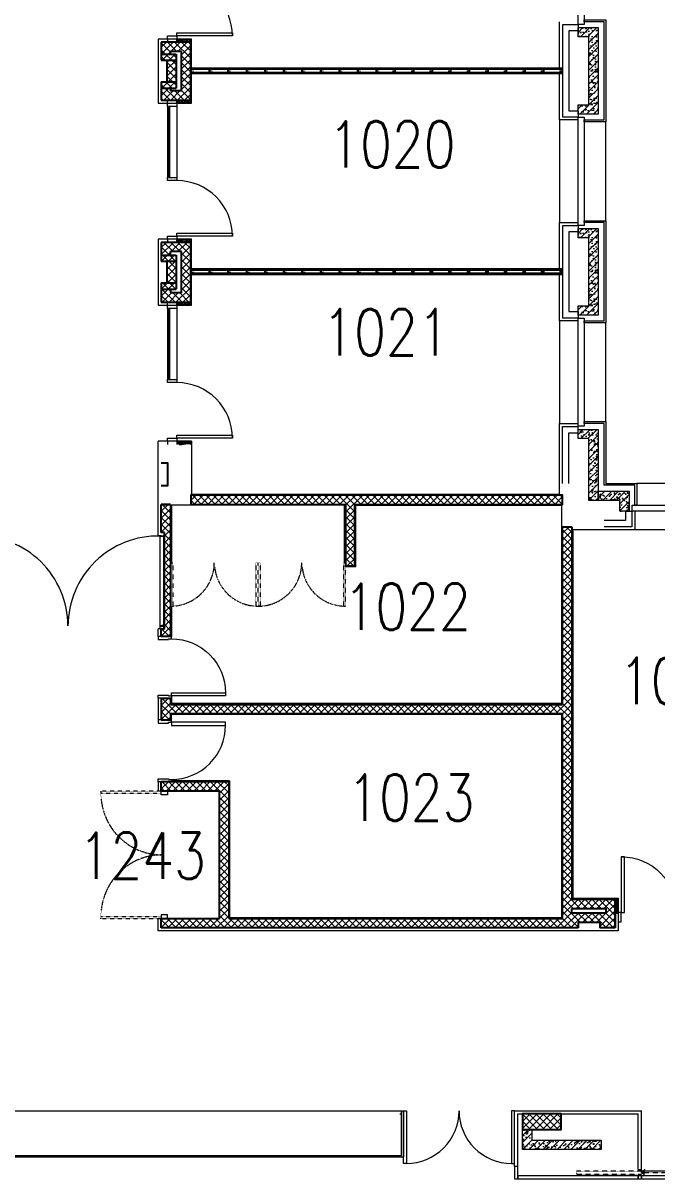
# Model space of a CAD drawing. Header units: inches. Extents: x 13084 to 220150, y 6494 to 167180.
# Drawn here: x 39140 to 49390, y 115830 to 134527 of the extents above; entities that cross this region are included whole.
import ezdxf
from ezdxf.enums import TextEntityAlignment as Align

# ---------------------------------------------------------------- set-up
doc = ezdxf.new("R2010")
doc.units = ezdxf.units.IN
doc.header["$MEASUREMENT"] = 0
doc.linetypes.add('Ground Floor$0$HIDDEN', pattern=[0.375, 0.25, -0.125])
for name, color, linetype, lineweight in [('Ground Floor$0$A-G250-G-Walls-Art-Structure', 7, 'Continuous', 15), ('Ground Floor$0$A-G250-G-Walls-Low-Level', 8, 'Continuous', 15), ('Ground Floor$0$A-G250-G-Walls-Precast-Concrete', 7, 'Continuous', 15), ('Ground Floor$0$A-G250-M-Walls-Blockwork', 7, 'Continuous', 25), ('Ground Floor$0$A-G250-M-Walls-Plasterboard-Partition', 7, 'Continuous', 15), ('Ground Floor$0$A-G252-H-Internal-Walls', 251, 'Continuous', 9), ('Ground Floor$0$A-G262-H-Precast-Panel', 251, 'Continuous', 5), ('Ground Floor$0$A-G312-M-Wall-Cladding-Panel', 7, 'Continuous', 9), ('Ground Floor$0$A-G312-M-Wall-Finish-Plaster', 7, 'Continuous', 15), ('Ground Floor$0$A-G321-M-Window', 251, 'Continuous', 9), ('Ground Floor$0$A-G322-Door-Sliding', 251, 'Ground Floor$0$HIDDEN', 15), ('Ground Floor$0$A-G322-M-Door', 251, 'Continuous', 15), ('Ground Floor$0$A-G4-M-Furniture-Built-In', 251, 'Continuous', 9), ('Ground Floor$0$Z-Z001-S-Room-Name-Identification-250', 7, 'Continuous', 15)]:
    doc.layers.add(name, color=color, linetype=linetype, lineweight=lineweight)
doc.styles.add('Ground Floor$0$Tag-RomanS', font='romans.shx', dxfattribs={"width": 0.8})
pattern_1 = [(135, (31615.24, 164129.57), (-56.1266, -56.1266), []), (225, (31615.24, 164129.57), (56.1266, -56.1266), [])]
pattern_2 = [(50, (31615.24, 164129.57), (182.18467, -15.9391), [19.05, -209.55]), (355, (31615.24, 164129.57), (-35.2428, 191.05664), [15.24, -167.64]), (100.451, (31630.42, 164128.24), (146.9425, 175.1167), [16.19, -178.09]), (46.1842, (31615.24, 164180.37), (271.079, -42.0423), [28.575, -314.325]), (96.6356, (31637.83, 164176.87), (237.4042, 247.4256), [24.285, -267.135]), (351.184, (31615.24, 164180.37), (237.4046, 247.4251), [22.86, -251.46]), (21, (31640.64, 164167.67), (151.6149, -102.2655), [19.05, -209.55]), (326, (31640.64, 164167.67), (61.802, 184.188), [15.24, -167.64]), (71.4514, (31653.27, 164159.15), (213.4165, 81.92286), [16.19, -178.09]), (37.5, (31615.24, 164129.57), (3.0886, 84.55504), [0, -165.608, 0, -170.18, 0, -168.275]), (7.5, (31615.24, 164129.57), (66.81966, 100.18057), [0, -97.028, 0, -161.798, 0, -64.135]), (327.5, (31558.6, 164129.57), (135.590595, -5.72874), [0, -63.5, 0, -198.12, 0, -262.89]), (317.5, (31533.2, 164129.57), (148.12918, 25.4265), [0, -82.55, 0, -131.572, 0, -186.69])]
pattern_3 = [(45, (31615.24, 164129.57), (-56.1266, 56.1266), [])]

# ---------------------------------------------------------------- blocks, each defined once
blk = doc.blocks.new('Ground Floor$0$Door1-faculty offices-2200')
at = {"layer": 'Ground Floor$0$A-G321-M-Window'}
blk.add_lwpolyline([(50, -65), (1200, -65), (1200, -35), (50, -35)], close=True, dxfattribs=at)
at = {"layer": 'Ground Floor$0$A-G322-M-Door'}
for p, q in [((50, 75), (1200, 75)), ((50, -75), (1200, -75))]:
    blk.add_line(p, q, dxfattribs=at)
for points in [[(2100, 975), (2150, 975), (2150, 75), (2100, 75)], [(50, 75), (50, -75), (0, -75), (0, 75)], [(1250, 75), (1250, -75), (1200, -75), (1200, 75)], [(2200, 75), (2200, -75), (2150, -75), (2150, 75)]]:
    blk.add_lwpolyline(points, close=True, dxfattribs=at)
blk.add_arc((2150, 75), 900, 90, 180, dxfattribs=at)
blk = doc.blocks.new('Ground Floor$0$tag-roomname')
at = {"lineweight": 18, "ltscale": 0.01, "style": 'Ground Floor$0$Tag-RomanS', "width": 0.8}
blk.add_attdef('ROOM_NO_2', text='', height=3, dxfattribs=at).set_placement((0, 1.612), align=Align.MIDDLE_CENTER)
at = {"linetype": 'ByBlock', "lineweight": 13, "ltscale": 0.01, "style": 'Ground Floor$0$Tag-RomanS', "width": 0.8, "flags": 1}
for tag, p in [('ROOM_NAME_1', (0, -2.288)), ('AREA', (0, -5.744))]:
    blk.add_attdef(tag, text='', height=2.8, dxfattribs=at).set_placement(p, align=Align.MIDDLE_CENTER)
blk = doc.blocks.new('Ground Floor$0$Part Frame1')
for p, q in [((0, 0), (0, -100)), ((0, 0), (6015, 0)), ((0, -13), (6015, -13)), ((0, -25), (6015, -25)), ((6015, -75), (0, -75)), ((6015, -87), (0, -87)), ((6015, -100), (0, -100)), ((6015, 0), (6015, -100))]:
    blk.add_line(p, q)
for points in [[(0, -75), (0, -25), (50, -25), (50, -35), (10, -35), (10, -65), (50, -65), (50, -75)], [(300, -75), (300, -25), (350, -25), (350, -35), (310, -35), (310, -65), (350, -65), (350, -75)], [(600, -75), (600, -25), (650, -25), (650, -35), (610, -35), (610, -65), (650, -65), (650, -75)], [(900, -75), (900, -25), (950, -25), (950, -35), (910, -35), (910, -65), (950, -65), (950, -75)], [(1200, -75), (1200, -25), (1250, -25), (1250, -35), (1210, -35), (1210, -65), (1250, -65), (1250, -75)], [(1500, -75), (1500, -25), (1550, -25), (1550, -35), (1510, -35), (1510, -65), (1550, -65), (1550, -75)], [(1800, -75), (1800, -25), (1850, -25), (1850, -35), (1810, -35), (1810, -65), (1850, -65), (1850, -75)], [(2100, -75), (2100, -25), (2150, -25), (2150, -35), (2110, -35), (2110, -65), (2150, -65), (2150, -75)], [(2400, -75), (2400, -25), (2450, -25), (2450, -35), (2410, -35), (2410, -65), (2450, -65), (2450, -75)], [(2700, -75), (2700, -25), (2750, -25), (2750, -35), (2710, -35), (2710, -65), (2750, -65), (2750, -75)], [(3000, -75), (3000, -25), (3050, -25), (3050, -35), (3010, -35), (3010, -65), (3050, -65), (3050, -75)], [(3315, -75), (3315, -25), (3265, -25), (3265, -35), (3305, -35), (3305, -65), (3265, -65), (3265, -75)], [(3615, -75), (3615, -25), (3565, -25), (3565, -35), (3605, -35), (3605, -65), (3565, -65), (3565, -75)], [(3915, -75), (3915, -25), (3865, -25), (3865, -35), (3905, -35), (3905, -65), (3865, -65), (3865, -75)], [(4215, -75), (4215, -25), (4165, -25), (4165, -35), (4205, -35), (4205, -65), (4165, -65), (4165, -75)], [(4515, -75), (4515, -25), (4465, -25), (4465, -35), (4505, -35), (4505, -65), (4465, -65), (4465, -75)], [(4815, -75), (4815, -25), (4765, -25), (4765, -35), (4805, -35), (4805, -65), (4765, -65), (4765, -75)], [(5115, -75), (5115, -25), (5065, -25), (5065, -35), (5105, -35), (5105, -65), (5065, -65), (5065, -75)], [(5415, -75), (5415, -25), (5365, -25), (5365, -35), (5405, -35), (5405, -65), (5365, -65), (5365, -75)], [(5715, -75), (5715, -25), (5665, -25), (5665, -35), (5705, -35), (5705, -65), (5665, -65), (5665, -75)], [(6015, -75), (6015, -25), (5965, -25), (5965, -35), (6005, -35), (6005, -65), (5965, -65), (5965, -75)]]:
    blk.add_lwpolyline(points, close=True)
blk = doc.blocks.new('Ground Floor$0$FIRE DOOR 3000mm')
at = {"layer": 'Ground Floor$0$A-G322-M-Door'}
blk.add_line((-45, 1499), (9, 1499), dxfattribs=at)
for points in [[(-45, 56), (-31, 56), (-31, 44), (9, 44), (9, 1499), (-45, 1499), (-45, 56)], [(3045, 56), (3031, 56), (3031, 44), (2991, 44), (2991, 1499), (3045, 1499), (3045, 56)], [(9, 42), (-33, 42), (-33, 54), (-45, 54), (-45, 0), (9, 0), (9, 42)], [(2991, 42), (3033, 42), (3033, 54), (3045, 54), (3045, 0), (2991, 0), (2991, 42)]]:
    blk.add_lwpolyline(points, dxfattribs=at)
for centre, start, end in [((40, 40), 0.1558, 91.2293), ((2960, 40), 88.7707, 179.8442)]:
    blk.add_arc(centre, 1460, start, end, dxfattribs=at)
blk = doc.blocks.new('Ground Floor$0$d1000-215')
at = {"layer": 'Ground Floor$0$A-G322-M-Door', "elevation": 0}
for points in [[(88, 1089), (38, 1089), (38, 215), (88, 215)], [(50, 165), (38, 165), (38, 215), (0, 215), (0, 0), (50, 0)], [(950, 165), (962, 165), (962, 215), (1000, 215), (1000, 0), (950, 0)]]:
    blk.add_lwpolyline(points, close=True, dxfattribs=at)
at = {"layer": 'Ground Floor$0$A-G322-M-Door'}
blk.add_arc((88, 215, 0), 874, 359.9988, 90.0031, dxfattribs=at)
blk = doc.blocks.new('Ground Floor$0$cb02')
at = {"linetype": 'Ground Floor$0$HIDDEN', "ltscale": 0.25, "elevation": 0}
for points in [[(9700, -41993), (8723, -41993), (8723, -42028), (9700, -42028)], [(9700, -44058), (8723, -44058), (8723, -44023), (9700, -44023)]]:
    blk.add_lwpolyline(points, close=True, dxfattribs=at)
at = {"ltscale": 0.25, "elevation": 0}
for points in [[(9700, -41993), (9800, -41993), (9800, -42053), (9700, -42053)], [(9700, -44058), (9800, -44058), (9800, -43998), (9700, -43998)]]:
    blk.add_lwpolyline(points, close=True, dxfattribs=at)
at = {"linetype": 'Ground Floor$0$HIDDEN', "ltscale": 0.25}
for centre, start, end in [((9717, -42032, 0), 179.8152, 269.026), ((9717, -44019, 0), 90.974, 180.1848)]:
    blk.add_arc(centre, 994, start, end, dxfattribs=at)
blk = doc.blocks.new('Ground Floor$0$cb01')
at = {"linetype": 'Ground Floor$0$HIDDEN', "ltscale": 0.25, "elevation": 0}
for points in [[(9899, -38300), (9934, -38300), (9934, -39000), (9899, -39000)], [(11314, -38300), (11279, -38300), (11279, -39000), (11314, -39000)], [(11314, -38300), (11349, -38300), (11349, -39000), (11314, -39000)], [(12729, -38300), (12694, -38300), (12694, -39000), (12729, -39000)]]:
    blk.add_lwpolyline(points, close=True, dxfattribs=at)
at = {"linetype": 'Ground Floor$0$HIDDEN', "ltscale": 0.25}
for centre, start, end in [((9900, -38294, 0), 269.9113, 359.4781), ((11313, -38294, 0), 180.5219, 270.0887), ((11315, -38294, 0), 269.9113, 359.4781), ((12728, -38294, 0), 180.5219, 270.0887)]:
    blk.add_arc(centre, 706, start, end, dxfattribs=at)
blk = doc.blocks.new('Ground Floor$0$1800')
at = {"layer": 'Ground Floor$0$A-G322-M-Door'}
for points in [[(0, 0), (50, 0), (50, 850), (0, 850)], [(1800, 0), (1750, 0), (1750, 850), (1800, 850)]]:
    blk.add_lwpolyline(points, close=True, dxfattribs=at)
for centre, start, end in [((50, 0), 359.9991, 90), ((1750, 0), 90, 180.0009)]:
    blk.add_arc(centre, 850, start, end, dxfattribs=at)

msp = doc.modelspace()

# ---------------------------------------------------------------- hatches: boundary and pattern name
at = {"layer": 'Ground Floor$0$A-G252-H-Internal-Walls'}
h = msp.add_hatch(dxfattribs=at)
h.set_pattern_fill('AR-CONC', color=256, scale=0.3, angle=90, style=0)
h.set_pattern_definition([(140, (31615.24, 145604.57), (4.78173, 54.6554), [5.715, -62.865]), (85, (31615.24, 145604.57), (-57.317, -10.57285), [4.572, -50.292]), (190.451, (31615.637, 145609.124), (-52.535, 44.08275), [4.857, -53.427]), (136.1842, (31600, 145604.57), (12.6127, 81.3237), [8.5725, -94.2975]), (186.6356, (31601.05, 145611.35), (-74.22767, 71.22127), [7.2855, -80.1405]), (81.184, (31600, 145604.57), (-74.22754, 71.2214), [6.858, -75.438]), (111, (31603.81, 145612.19), (30.67966, 45.48446), [5.715, -62.865]), (56, (31603.81, 145612.19), (-55.2564, 18.5406), [4.572, -50.292]), (161.4514, (31606.365, 145615.98), (-24.57686, 64.02495), [4.857, -53.427]), (127.5, (31615.239, 145604.57), (-25.366512, 0.92658), [0, -49.6824, 0, -51.054, 0, -50.4825]), (97.5, (31615.24, 145604.57), (-30.054172, 20.0459), [0, -29.1084, 0, -48.5394, 0, -19.2405]), (57.5, (31615.239, 145587.577), (1.718623, 40.677179), [0, -19.05, 0, -59.436, 0, -78.867]), (47.5, (31615.24, 145579.957), (-7.62795, 44.438754), [0, -24.765, 0, -39.4716, 0, -56.007])])
h.paths.add_polyline_path([(41850, 134220), (41850, 134255), (41625, 134255), (41625, 134220)])
h = msp.add_hatch(dxfattribs=at)
h.set_pattern_fill('ANSI37', color=256, scale=25, style=0)
h.set_pattern_definition([(135, (31981.265, 154379.57), (56.1266, 56.1266), []), (45, (31981.265, 154379.57), (56.1266, -56.1266), [])])
h.paths.add_polyline_path([(41375, 134220), (41850, 134220), (41850, 133280), (41375, 133280), (41375, 133475), (41525, 133475), (41525, 133430), (41700, 133430), (41700, 134070), (41525, 134070), (41525, 134025), (41375, 134025)])
h.paths.add_polyline_path([(41375, 134025), (41615, 134025), (41615, 133925), (41375, 133925)], flags=17)
h.paths.add_polyline_path([(41465, 133925), (41615, 133925), (41615, 133575), (41465, 133575)], flags=17)
h.paths.add_polyline_path([(41375, 133575), (41615, 133575), (41615, 133475), (41375, 133475)])
h = msp.add_hatch(dxfattribs=at)
h.set_pattern_fill('AR-CONC', color=256, scale=0.3, angle=90, style=0)
h.set_pattern_definition([(140, (31615.24, 144629.57), (4.78173, 54.6554), [5.715, -62.865]), (85, (31615.24, 144629.57), (-57.317, -10.57285), [4.572, -50.292]), (190.451, (31615.637, 144634.124), (-52.535, 44.08275), [4.857, -53.427]), (136.1842, (31600, 144629.57), (12.6127, 81.3237), [8.5725, -94.2975]), (186.6356, (31601.05, 144636.35), (-74.22767, 71.22127), [7.2855, -80.1405]), (81.184, (31600, 144629.57), (-74.22754, 71.2214), [6.858, -75.438]), (111, (31603.81, 144637.19), (30.67966, 45.48446), [5.715, -62.865]), (56, (31603.81, 144637.19), (-55.2564, 18.5406), [4.572, -50.292]), (161.4514, (31606.365, 144640.98), (-24.57686, 64.02495), [4.857, -53.427]), (127.5, (31615.239, 144629.57), (-25.366512, 0.92658), [0, -49.6824, 0, -51.054, 0, -50.4825]), (97.5, (31615.24, 144629.57), (-30.054172, 20.0459), [0, -29.1084, 0, -48.5394, 0, -19.2405]), (57.5, (31615.239, 144612.577), (1.718623, 40.677179), [0, -19.05, 0, -59.436, 0, -78.867]), (47.5, (31615.24, 144604.957), (-7.62795, 44.438754), [0, -24.765, 0, -39.4716, 0, -56.007])])
h.paths.add_polyline_path([(41850, 133245), (41850, 133280), (41625, 133280), (41625, 133245)])
h = msp.add_hatch(dxfattribs=at)
h.set_pattern_fill('ANSI37', color=256, scale=25, style=0)
h.set_pattern_definition([(135, (48115.22, 164129.57), (56.1266, 56.1266), []), (45, (48115.22, 164129.57), (56.1266, -56.1266), [])])
h.paths.add_polyline_path([(41465, 130675), (41615, 130675), (41615, 130325), (41465, 130325)], flags=17)
h.paths.add_polyline_path([(41375, 130775), (41615, 130775), (41615, 130675), (41375, 130675)], flags=17)
h.paths.add_polyline_path([(41375, 130980), (41850, 130980), (41850, 130012), (41375, 130012), (41375, 130225), (41525, 130225), (41525, 130162), (41700, 130162), (41700, 130830), (41525, 130830), (41525, 130775), (41375, 130775)])
h.paths.add_polyline_path([(41375, 130325), (41615, 130325), (41615, 130225), (41375, 130225)])
h = msp.add_hatch(dxfattribs=at)
h.set_pattern_fill('AR-CONC', color=256, scale=0.3, angle=90, style=0)
h.set_pattern_definition([(140, (31615.24, 142364.57), (4.78173, 54.6554), [5.715, -62.865]), (85, (31615.24, 142364.57), (-57.317, -10.57285), [4.572, -50.292]), (190.451, (31615.637, 142369.124), (-52.535, 44.08275), [4.857, -53.427]), (136.1842, (31600, 142364.57), (12.6127, 81.3237), [8.5725, -94.2975]), (186.6356, (31601.05, 142371.35), (-74.22767, 71.22127), [7.2855, -80.1405]), (81.184, (31600, 142364.57), (-74.22754, 71.2214), [6.858, -75.438]), (111, (31603.81, 142372.19), (30.67966, 45.48446), [5.715, -62.865]), (56, (31603.81, 142372.19), (-55.2564, 18.5406), [4.572, -50.292]), (161.4514, (31606.365, 142375.98), (-24.57686, 64.02495), [4.857, -53.427]), (127.5, (31615.239, 142364.57), (-25.366512, 0.92658), [0, -49.6824, 0, -51.054, 0, -50.4825]), (97.5, (31615.24, 142364.57), (-30.054172, 20.0459), [0, -29.1084, 0, -48.5394, 0, -19.2405]), (57.5, (31615.239, 142347.577), (1.718623, 40.677179), [0, -19.05, 0, -59.436, 0, -78.867]), (47.5, (31615.24, 142339.957), (-7.62795, 44.438754), [0, -24.765, 0, -39.4716, 0, -56.007])])
h.paths.add_polyline_path([(41850, 130980), (41850, 131015), (41625, 131015), (41625, 130980)])
h = msp.add_hatch(dxfattribs=at)
h.set_pattern_fill('AR-CONC', color=256, scale=0.3, angle=90, style=0)
h.set_pattern_definition([(140, (31615.24, 141361.575), (4.78173, 54.6554), [5.715, -62.865]), (85, (31615.24, 141361.575), (-57.317, -10.57285), [4.572, -50.292]), (190.451, (31615.637, 141366.13), (-52.535, 44.08275), [4.857, -53.427]), (136.1842, (31600, 141361.575), (12.6127, 81.3237), [8.5725, -94.2975]), (186.6356, (31601.05, 141368.35), (-74.22767, 71.22127), [7.2855, -80.1405]), (81.184, (31600, 141361.575), (-74.22754, 71.2214), [6.858, -75.438]), (111, (31603.81, 141369.195), (30.67966, 45.48446), [5.715, -62.865]), (56, (31603.81, 141369.195), (-55.2564, 18.5406), [4.572, -50.292]), (161.4514, (31606.365, 141372.985), (-24.57686, 64.02495), [4.857, -53.427]), (127.5, (31615.239, 141361.575), (-25.366512, 0.92658), [0, -49.6824, 0, -51.054, 0, -50.4825]), (97.5, (31615.24, 141361.575), (-30.054172, 20.0459), [0, -29.1084, 0, -48.5394, 0, -19.2405]), (57.5, (31615.239, 141344.582), (1.718623, 40.677179), [0, -19.05, 0, -59.436, 0, -78.867]), (47.5, (31615.24, 141336.962), (-7.62795, 44.438754), [0, -24.765, 0, -39.4716, 0, -56.007])])
h.paths.add_polyline_path([(41850, 129977), (41850, 130012), (41625, 130012), (41625, 129977)])
h = msp.add_hatch(dxfattribs=at)
h.set_pattern_fill('AR-CONC', color=256, scale=0.3, angle=90, style=0)
h.set_pattern_definition([(140, (31615.24, 139096.575), (4.78173, 54.6554), [5.715, -62.865]), (85, (31615.24, 139096.575), (-57.317, -10.57285), [4.572, -50.292]), (190.451, (31615.637, 139101.13), (-52.535, 44.08275), [4.857, -53.427]), (136.1842, (31600, 139096.575), (12.6127, 81.3237), [8.5725, -94.2975]), (186.6356, (31601.05, 139103.35), (-74.22767, 71.22127), [7.2855, -80.1405]), (81.184, (31600, 139096.575), (-74.22754, 71.2214), [6.858, -75.438]), (111, (31603.81, 139104.195), (30.67966, 45.48446), [5.715, -62.865]), (56, (31603.81, 139104.195), (-55.2564, 18.5406), [4.572, -50.292]), (161.4514, (31606.365, 139107.985), (-24.57686, 64.02495), [4.857, -53.427]), (127.5, (31615.239, 139096.575), (-25.366512, 0.92658), [0, -49.6824, 0, -51.054, 0, -50.4825]), (97.5, (31615.24, 139096.575), (-30.054172, 20.0459), [0, -29.1084, 0, -48.5394, 0, -19.2405]), (57.5, (31615.239, 139079.582), (1.718623, 40.677179), [0, -19.05, 0, -59.436, 0, -78.867]), (47.5, (31615.24, 139071.962), (-7.62795, 44.438754), [0, -24.765, 0, -39.4716, 0, -56.007])])
h.paths.add_polyline_path([(41850, 127712), (41850, 127747), (41625, 127747), (41625, 127712)])
h = msp.add_hatch(dxfattribs=at)
h.set_pattern_fill('ANSI37', color=256, scale=25, angle=90, style=0)
h.set_pattern_definition([(135, (31580.24, 164129.57), (-56.1266, -56.1266), []), (225, (31580.24, 164129.57), (56.1266, -56.1266), [])])
h.paths.add_polyline_path([(41850, 126892), (41850, 126742), (44355, 126742), (44355, 125745), (44505, 125745), (44505, 126742), (47865, 126742), (47865, 126892)])
h = msp.add_hatch(dxfattribs=at)
h.set_pattern_fill('ANSI37', color=256, scale=25, angle=90, style=0)
h.set_pattern_definition(pattern_1)
h.paths.add_polyline_path([(41525, 126742), (41375, 126742), (41375, 126285), (41425, 126285), (41425, 124730), (41375, 124730), (41375, 124604), (41525, 124604)])
h = msp.add_hatch(dxfattribs=at)
h.set_pattern_fill('ANSI37', color=256, scale=25, angle=90, style=0)
h.set_pattern_definition([(135, (31615.24, 164129.57), (-56.1266, -56.1266), []), (225, (31615.24, 164129.57), (56.1266, -56.1266), [])])
h.paths.add_polyline_path([(48015, 126380), (47865, 126380), (47865, 123505), (41525, 123504), (41525, 123604), (41375, 123604), (41375, 123254), (41525, 123254), (41525, 123354), (47865, 123355), (47865, 120040), (42465, 120040), (42465, 122254), (41375, 122254), (41375, 122104), (42315, 122104), (42315, 120040), (41375, 120040), (41375, 119890), (48115, 119890), (48115, 119980), (48465, 119980), (48465, 119890), (48715, 119890), (48715, 120355), (48015, 120355)])
h.paths.add_polyline_path([(48015, 120205), (48565, 120205), (48565, 120130), (48015, 120130)], flags=16)
h = msp.add_hatch(dxfattribs=at)
h.set_pattern_fill('AR-CONC', color=256, scale=0.3, angle=90, style=0)
h.set_pattern_definition([(140, (31615.24, 164129.57), (4.781726, 54.6554), [5.715, -62.865]), (85, (31615.24, 164129.57), (-57.31699, -10.57285), [4.572, -50.292]), (190.451, (31615.637, 164134.124), (-52.535006, 44.08275), [4.857, -53.427]), (136.1842, (31600, 164129.57), (12.6127, 81.32371), [8.5725, -94.2975]), (186.6356, (31601.05, 164136.35), (-74.22767, 71.22127), [7.2855, -80.1405]), (81.184, (31600, 164129.57), (-74.22754, 71.22138), [6.858, -75.438]), (111, (31603.81, 164137.19), (30.679656, 45.484464), [5.715, -62.865]), (56, (31603.81, 164137.19), (-55.25639, 18.54061), [4.572, -50.292]), (161.4514, (31606.365, 164140.98), (-24.57686, 64.02495), [4.857, -53.427]), (127.5, (31615.239, 164129.57), (-25.366512, 0.926581), [0, -49.6824, 0, -51.054, 0, -50.4825]), (97.5, (31615.24, 164129.57), (-30.054172, 20.045899), [0, -29.1084, 0, -48.5394, 0, -19.2405]), (57.5, (31615.239, 164112.577), (1.718623, 40.6771786), [0, -19.05, 0, -59.436, 0, -78.867]), (47.5, (31615.24, 164104.957), (-7.627947, 44.438754), [0, -24.765, 0, -39.4716, 0, -56.007])])
h.paths.add_polyline_path([(48715, 120130), (48750, 120130), (48750, 120355), (48715, 120355)])
h = msp.add_hatch(dxfattribs=at)
h.set_pattern_fill('AR-CONC', color=256, scale=0.3, angle=90, style=0)
h.set_pattern_definition([(40, (68115.24, 164129.57), (-4.781726, 54.6554), [5.715, -62.865]), (95, (68115.24, 164129.57), (57.31699, -10.57285), [4.572, -50.292]), (349.549, (68114.84, 164134.124), (52.535006, 44.08275), [4.857, -53.427]), (43.8158, (68130.48, 164129.57), (-12.6127, 81.32371), [8.5725, -94.2975]), (353.3644, (68129.43, 164136.35), (74.22767, 71.22127), [7.2855, -80.1405]), (98.816, (68130.48, 164129.57), (74.22754, 71.22138), [6.858, -75.438]), (69, (68126.67, 164137.19), (-30.679656, 45.484464), [5.715, -62.865]), (124, (68126.67, 164137.19), (55.25639, 18.54061), [4.572, -50.292]), (18.5486, (68124.11, 164140.98), (24.57686, 64.02495), [4.857, -53.427]), (52.5, (68115.239, 164129.57), (25.366512, 0.926581), [0, -49.6824, 0, -51.054, 0, -50.4825]), (82.5, (68115.239, 164129.57), (30.054172, 20.045899), [0, -29.1084, 0, -48.5394, 0, -19.2405]), (122.5, (68115.239, 164112.577), (-1.718623, 40.6771786), [0, -19.05, 0, -59.436, 0, -78.867]), (132.5, (68115.24, 164104.957), (7.627947, 44.438754), [0, -24.765, 0, -39.4716, 0, -56.007])])
h.paths.add_polyline_path([(48750, 120140), (48715, 120140), (48715, 120355), (48750, 120355)])
h = msp.add_hatch(dxfattribs=at)
h.set_pattern_fill('ANSI37', color=256, scale=25, angle=90, style=0)
h.set_pattern_definition(pattern_1)
h.paths.add_polyline_path([(47840, 116880), (47215, 116880), (47215, 116630), (47840, 116630)])
at = {"layer": 'Ground Floor$0$A-G262-H-Precast-Panel'}
h = msp.add_hatch(dxfattribs=at)
h.set_pattern_fill('AR-CONC', color=256, style=0)
h.set_pattern_definition([(50, (31615.24, 167379.57), (182.18467, -15.9391), [19.05, -209.55]), (355, (31615.24, 167379.57), (-35.2428, 191.0566), [15.24, -167.64]), (100.451, (31630.42, 167378.24), (146.9425, 175.1167), [16.19, -178.09]), (46.1842, (31615.24, 167430.37), (271.079, -42.0423), [28.575, -314.325]), (96.6356, (31637.83, 167426.87), (237.4042, 247.4256), [24.285, -267.135]), (351.184, (31615.24, 167430.37), (237.4046, 247.4251), [22.86, -251.46]), (21, (31640.64, 167417.67), (151.6149, -102.2655), [19.05, -209.55]), (326, (31640.64, 167417.67), (61.802, 184.188), [15.24, -167.64]), (71.4514, (31653.27, 167409.15), (213.4165, 81.92286), [16.19, -178.09]), (37.5, (31615.24, 167379.57), (3.0886, 84.55504), [0, -165.608, 0, -170.18, 0, -168.275]), (7.5, (31615.24, 167379.57), (66.81966, 100.18057), [0, -97.028, 0, -161.798, 0, -64.135]), (327.5, (31558.6, 167379.57), (135.5906, -5.72874), [0, -63.5, 0, -198.12, 0, -262.89]), (317.5, (31533.2, 167379.57), (148.12918, 25.4265), [0, -82.55, 0, -131.572, 0, -186.69])])
h.paths.add_polyline_path([(48440, 133055), (48115, 133055), (48115, 133205), (48290, 133205), (48290, 134305), (48115, 134305), (48115, 134455), (48440, 134455)])
h = msp.add_hatch(dxfattribs=at)
h.set_pattern_fill('ANSI31', color=256, scale=25, style=0)
h.set_pattern_definition([(45, (31615.24, 167379.57), (-56.1266, 56.1266), [])])
h.paths.add_polyline_path([(48440, 133055), (48115, 133055), (48115, 133205), (48290, 133205), (48290, 134305), (48115, 134305), (48115, 134455), (48440, 134455)])
h = msp.add_hatch(dxfattribs=at)
h.set_pattern_fill('AR-CONC', color=256, style=0)
h.set_pattern_definition(pattern_2)
h.paths.add_polyline_path([(48440, 129805), (48115, 129805), (48115, 129955), (48290, 129955), (48290, 131055), (48115, 131055), (48115, 131205), (48440, 131205)])
h = msp.add_hatch(dxfattribs=at)
h.set_pattern_fill('ANSI31', color=256, scale=25, style=0)
h.set_pattern_definition(pattern_3)
h.paths.add_polyline_path([(48440, 129805), (48115, 129805), (48115, 129955), (48290, 129955), (48290, 131055), (48115, 131055), (48115, 131205), (48440, 131205)])
h = msp.add_hatch(dxfattribs=at)
h.set_pattern_fill('AR-CONC', color=256, style=0)
h.set_pattern_definition(pattern_2)
h.paths.add_polyline_path([(48440, 127955), (48440, 126805), (48290, 126805), (48290, 127805), (48115, 127805), (48115, 127955)])
h = msp.add_hatch(dxfattribs=at)
h.set_pattern_fill('ANSI31', color=256, scale=25, style=0)
h.set_pattern_definition(pattern_3)
h.paths.add_polyline_path([(48440, 127955), (48440, 126805), (48290, 126805), (48290, 127805), (48115, 127805), (48115, 127955)])
h = msp.add_hatch(dxfattribs=at)
h.set_pattern_fill('AR-CONC', color=256, style=0)
h.set_pattern_definition(pattern_2)
h.paths.add_polyline_path([(48440, 126955), (48940, 126955), (48940, 126630), (48790, 126630), (48790, 126805), (48440, 126805)])
h = msp.add_hatch(dxfattribs=at)
h.set_pattern_fill('ANSI31', color=256, scale=25, style=0)
h.set_pattern_definition(pattern_3)
h.paths.add_polyline_path([(48440, 126955), (48940, 126955), (48940, 126630), (48790, 126630), (48790, 126805), (48440, 126805)])
h = msp.add_hatch(dxfattribs=at)
h.set_pattern_fill('AR-CONC', color=256, style=0)
h.set_pattern_definition(pattern_2)
h.paths.add_polyline_path([(47215, 116630), (47365, 116630), (47365, 116455), (48490, 116455), (48490, 116305), (47215, 116305)])
h = msp.add_hatch(dxfattribs=at)
h.set_pattern_fill('ANSI31', color=256, scale=25, style=0)
h.set_pattern_definition(pattern_3)
h.paths.add_polyline_path([(47215, 116630), (47365, 116630), (47365, 116455), (48490, 116455), (48490, 116305), (47215, 116305)])
at = {"layer": 'Ground Floor$0$A-G322-Door-Sliding', "ltscale": 0.5}
msp.add_hatch(color=256, dxfattribs=at).paths.add_polyline_path([(49190, 115980), (49140, 115930), (49190, 115880)])

# ---------------------------------------------------------------- linework, layer by layer
at = {"layer": 'Ground Floor$0$A-G250-G-Walls-Art-Structure'}
for p, q in [((47090, 116030, 0), (47090, 116930, 0)), ((47090, 116930, 0), (49140, 116930, 0)), ((47140, 116880, 0), (49090, 116880, 0)), ((47140, 116030, 0), (47140, 116880, 0)), ((49090, 115980, 0), (49090, 116880, 0)), ((49140, 115980, 0), (49140, 116930, 0)), ((49090, 115980, 0), (49140, 115980, 0)), ((49140, 115955, 0), (49140, 115980, 0)), ((50090, 115955, 0), (49140, 115955, 0))]:
    msp.add_line(p, q, dxfattribs=at)
at = {"layer": 'Ground Floor$0$A-G250-G-Walls-Art-Structure', "elevation": 0}
for points in [[(47140, 116030), (47090, 116030), (47090, 115830), (47140, 115830)], [(49140, 115880), (49090, 115880), (49090, 115830), (49140, 115830)], [(50090, 115880), (49140, 115880), (49140, 115830), (50090, 115830)]]:
    msp.add_lwpolyline(points, close=True, dxfattribs=at)
msp.add_lwpolyline([(47140, 115880), (47140, 115880), (47140, 115830), (49090, 115830), (49090, 115880), (47140, 115880)], dxfattribs=at)
at = {"layer": 'Ground Floor$0$A-G250-G-Walls-Low-Level'}
for p, q in [((47815, 132960), (47815, 131300)), ((48565, 131330), (48565, 132930)), ((47815, 129710), (47815, 128050)), ((48565, 128080), (48565, 129680)), ((50665, 127080), (49065, 127080)), ((50695, 126330), (49035, 126330, 0))]:
    msp.add_line(p, q, dxfattribs=at)
at = {"layer": 'Ground Floor$0$A-G250-G-Walls-Precast-Concrete'}
for points in [[(48440, 133055), (48115, 133055), (48115, 133205), (48290, 133205), (48290, 134305), (48115, 134305), (48115, 134455), (48440, 134455), (48440, 133055)], [(48440, 129805), (48115, 129805), (48115, 129955), (48290, 129955), (48290, 131055), (48115, 131055), (48115, 131205), (48440, 131205), (48440, 129805)]]:
    msp.add_lwpolyline(points, dxfattribs=at)
for points in [[(48440, 127955), (48440, 126805), (48290, 126805), (48290, 127805), (48115, 127805), (48115, 127955)], [(48440, 126955), (48940, 126955), (48940, 126630), (48790, 126630), (48790, 126805), (48440, 126805)], [(47215, 116630), (47365, 116630), (47365, 116455), (48490, 116455), (48490, 116305), (47215, 116305)]]:
    msp.add_lwpolyline(points, close=True, dxfattribs=at)
at = {"layer": 'Ground Floor$0$A-G250-M-Walls-Blockwork'}
for p, q in [((41850, 134220), (41375, 134220)), ((41375, 134220), (41375, 133925)), ((41700, 134070), (41525, 134070)), ((41525, 134025), (41525, 134070)), ((41700, 133430), (41700, 134070)), ((41850, 133280), (41850, 134220)), ((41375, 134025), (41615, 134025)), ((41375, 133925), (41615, 133925)), ((41465, 133925), (41465, 133575)), ((41615, 134025), (41615, 133475)), ((41375, 133575), (41375, 133280)), ((41375, 133575), (41615, 133575)), ((41375, 133475), (41615, 133475)), ((41525, 133475), (41525, 133430)), ((41700, 133430), (41525, 133430)), ((41375, 133280), (41850, 133280)), ((41850, 130980), (41375, 130980)), ((41375, 130980), (41375, 130675)), ((41850, 130012, 0), (41850, 130980)), ((41375, 130775), (41615, 130775)), ((41700, 130830), (41525, 130830)), ((41525, 130775), (41525, 130830)), ((41615, 130775), (41615, 130225)), ((41700, 130162, 0), (41700, 130830)), ((41375, 130675), (41615, 130675)), ((41465, 130675), (41465, 130325)), ((41375, 130325), (41375, 130012, 0)), ((41375, 130325), (41615, 130325)), ((41375, 130225), (41615, 130225)), ((41525, 130225), (41525, 130162, 0)), ((41700, 130162, 0), (41525, 130162, 0)), ((41375, 130012, 0), (41850, 130012, 0)), ((41375, 126742, 0), (41525, 126742, 0)), ((41375, 126284, 0), (41375, 126742, 0)), ((41525, 126742, 0), (41375, 126742, 0)), ((41525, 126742, 0), (41525, 124604, 0)), ((41425, 126284, 0), (41375, 126284, 0)), ((41425, 124730, 0), (41425, 126284, 0)), ((47865, 123505, 0), (47865, 126380, 0)), ((47865, 126380, 0), (48015, 126380, 0)), ((48015, 126380, 0), (48015, 120355, 0)), ((41375, 124604, 0), (41375, 124730, 0)), ((41375, 124730, 0), (41425, 124730, 0)), ((41525, 124604, 0), (41375, 124604, 0)), ((41375, 123604), (41525, 123604, 0)), ((41375, 123604), (41375, 123254, 0)), ((41525, 123604, 0), (41525, 123504, 0)), ((41525, 123504, 0), (47865, 123505, 0)), ((41375, 123254, 0), (41525, 123254, 0)), ((47865, 123355, 0), (41525, 123354, 0)), ((41525, 123354, 0), (41525, 123254, 0)), ((47865, 120040), (47865, 123355, 0)), ((41375, 122104, 0), (41375, 122254, 0)), ((42465, 122254, 0), (41375, 122254, 0)), ((42315, 122104, 0), (41375, 122104, 0)), ((42315, 120040), (42315, 122104, 0)), ((42465, 122254, 0), (42465, 120040)), ((48015, 120355, 0), (48715, 120355, 0)), ((48715, 120355, 0), (48015, 120355, 0)), ((48715, 120355, 0), (48715, 119890)), ((48715, 119890, 0), (48715, 120355, 0)), ((41375, 119890), (41375, 120040)), ((41375, 120040), (42315, 120040)), ((42465, 120040), (47865, 120040)), ((48115, 119890), (41375, 119890)), ((48115, 119980), (48115, 119890)), ((48115, 119980, 0), (48465, 119980)), ((48465, 119980), (48465, 119890)), ((48715, 119890), (48465, 119890)), ((48715, 119890), (48465, 119890))]:
    msp.add_line(p, q, dxfattribs=at)
msp.add_lwpolyline([(41375, 127412), (41475, 127412), (41475, 127042), (41375, 127042)], dxfattribs=at)
at = {"layer": 'Ground Floor$0$A-G250-M-Walls-Blockwork', "elevation": 0}
for points in [[(44505, 126742), (47865, 126742), (47865, 126892), (41850, 126892), (41850, 126742), (44355, 126742), (44355, 125745), (44505, 125745), (44505, 126742)], [(48015, 120205), (48565, 120205), (48565, 120130), (48015, 120130), (48015, 120205)]]:
    msp.add_lwpolyline(points, dxfattribs=at)
msp.add_lwpolyline([(47840, 116880), (47215, 116880), (47215, 116630), (47840, 116630)], close=True, dxfattribs=at)
at = {"layer": 'Ground Floor$0$A-G312-M-Wall-Cladding-Panel'}
for points in [[(48215, 132960), (48535, 132960), (48535, 134550), (48215, 134550), (48215, 134580), (48565, 134580), (48565, 132930), (48215, 132930)], [(48215, 129710), (48535, 129710), (48535, 131300), (48215, 131300), (48215, 131330), (48565, 131330), (48565, 129680), (48215, 129680)], [(49035, 126730), (49035, 127050), (48535, 127050), (48535, 128050), (48215, 128050), (48215, 128080), (48565, 128080), (48565, 127080), (49065, 127080), (49065, 126730)]]:
    msp.add_lwpolyline(points, close=True, dxfattribs=at)
at = {"layer": 'Ground Floor$0$A-G312-M-Wall-Cladding-Panel', "elevation": 0}
msp.add_lwpolyline([(45290, 116930), (45290, 116180), (38024, 116180), (38024, 116210), (45260, 116210), (45260, 116930), (45290, 116930)], dxfattribs=at)
at = {"layer": 'Ground Floor$0$A-G312-M-Wall-Finish-Plaster'}
for p, q in [((47815, 133805), (47815, 134550)), ((41865, 134270), (41325, 134270)), ((41325, 134270), (41325, 133230)), ((41475, 134270, 0), (41475, 134220)), ((41625, 134220), (41625, 134270)), ((41850, 134255), (41625, 134255)), ((41850, 134220), (41850, 134255)), ((41865, 133805), (41865, 134270)), ((41865, 133230), (41865, 133705)), ((47815, 132960), (47815, 133705)), ((41325, 133230), (41865, 133230)), ((41475, 133230), (41475, 133280)), ((41625, 133230), (41625, 133280)), ((41625, 133245), (41850, 133245)), ((41850, 133280), (41850, 133245)), ((48115, 132960), (47815, 132960)), ((47815, 130555), (47815, 131300)), ((47815, 131300), (48115, 131300)), ((41865, 131030), (41325, 131030)), ((41325, 131030), (41325, 129962)), ((41475, 131030), (41475, 130980)), ((41625, 130980), (41625, 131030)), ((41850, 131015), (41625, 131015)), ((41850, 130980), (41850, 131015)), ((41865, 130555), (41865, 131030)), ((41865, 129962), (41865, 130455)), ((47815, 129710), (47815, 130455)), ((41325, 129962), (41865, 129962)), ((41475, 129962, 0), (41475, 130012, 0)), ((41625, 129962, 0), (41625, 130012, 0)), ((41625, 129977, 0), (41850, 129977)), ((41850, 130012, 0), (41850, 129977)), ((48115, 129710), (47815, 129710)), ((47815, 126907), (47815, 128050)), ((47815, 128050), (48115, 128050)), ((41325, 126234), (41325, 127762, 0)), ((41865, 127762, 0), (41325, 127762, 0)), ((41475, 127762, 0), (41475, 127712)), ((41625, 127762), (41625, 127712)), ((41625, 127747), (41850, 127747)), ((41850, 127712), (41850, 127747)), ((41865, 127762, 0), (41865, 126907)), ((41865, 126907), (47815, 126907)), ((44520, 126727), (47850, 126727, 0)), ((44520, 125730, 0), (44520, 126727)), ((47850, 126727), (47850, 123520)), ((48885, 126630, 0), (48985, 126630)), ((48990, 126630), (48985, 126630, 0)), ((49035, 126630, 0), (49035, 126330, 0)), ((41375, 126234, 0), (41325, 126234, 0)), ((41325, 126234), (41410, 126234, 0)), ((41410, 126234, 0), (41410, 124730, 0)), ((49035, 126330, 0), (48030, 126330, 0)), ((48030, 126330, 0), (48030, 120370, 0)), ((44340, 125795, 0), (44355, 125795, 0)), ((44355, 125730, 0), (44355, 125795, 0)), ((41540, 125095, 0), (41525, 125095, 0)), ((41410, 124730, 0), (41325, 124730, 0)), ((41325, 124604), (41325, 124730, 0)), ((41375, 124604, 0), (41325, 124604)), ((41325, 123604, 0), (41325, 123254, 0)), ((41375, 123604), (41325, 123604, 0)), ((41540, 123604, 0), (41525, 123604, 0)), ((41540, 123604, 0), (41540, 123519, 0)), ((47850, 123520, 0), (41540, 123519, 0)), ((41375, 123254, 0), (41325, 123254, 0)), ((41540, 123254, 0), (41525, 123254, 0)), ((47850, 123340, 0), (41540, 123339, 0)), ((41540, 123254, 0), (41540, 123339, 0)), ((47850, 123340), (47850, 120055, 0)), ((41325, 122254, 0), (41325, 122104, 0)), ((41375, 122254, 0), (41325, 122254, 0)), ((41375, 122104, 0), (41325, 122104)), ((42480, 122269, 0), (41540, 122269, 0)), ((41540, 122269, 0), (41540, 122254, 0)), ((42480, 122269, 0), (42480, 120055, 0)), ((48030, 120370, 0), (48765, 120370, 0)), ((48715, 120355, 0), (48750, 120355, 0)), ((48750, 120355, 0), (48750, 120130)), ((48765, 120370, 0), (48765, 119840, 0)), ((41325, 119840), (41325, 120040)), ((41375, 120040, 0), (41325, 120040)), ((47850, 120055, 0), (42480, 120055, 0)), ((48765, 120130, 0), (48715, 120130, 0)), ((48765, 119840, 0), (41325, 119840)), ((31615, 116930), (45260, 116930, 0)), ((45230, 116880), (45260, 116880, 0)), ((45260, 116880, 0), (45260, 116930, 0))]:
    msp.add_line(p, q, dxfattribs=at)
for points in [[(48115, 134505), (48115, 134500), (47865, 134500), (47865, 133010), (48115, 133010), (48115, 133005)], [(48115, 134500), (48115, 134400), (47965, 134400), (47965, 133110), (48115, 133110), (48115, 133010)], [(48115, 131255), (48115, 131250), (47865, 131250), (47865, 129760), (48115, 129760), (48115, 129755)], [(48115, 131250), (48115, 131150), (47965, 131150), (47965, 129860), (48115, 129860), (48115, 129760)], [(47865, 127080), (47865, 128000), (48115, 128000), (48115, 128005)], [(47965, 127080), (47965, 127900), (48115, 127900), (48115, 128000)]]:
    msp.add_lwpolyline(points, dxfattribs=at)
at = {"layer": 'Ground Floor$0$A-G312-M-Wall-Finish-Plaster', "elevation": 0}
for points in [[(44340, 125795), (44340, 126727), (41540, 126727), (41540, 125795)], [(48985, 126630), (48985, 126380), (48540, 126380)], [(48885, 126630), (48885, 126480), (48540, 126480)], [(44520, 125730), (44355, 125730)], [(41540, 125095), (41540, 124604), (41525, 124604)], [(41540, 125095), (41540, 124604)]]:
    msp.add_lwpolyline(points, dxfattribs=at)
at = {"layer": 'Ground Floor$0$A-G321-M-Window'}
for points in [[(48115, 134505), (48115, 136255), (48215, 136255), (48215, 134505)], [(48115, 131255), (48115, 133005), (48215, 133005), (48215, 131255)], [(48115, 128005), (48115, 129755), (48215, 129755), (48215, 128005)], [(50740, 126630), (48990, 126630), (48990, 126730), (50740, 126730)]]:
    msp.add_lwpolyline(points, close=True, dxfattribs=at)
at = {"layer": 'Ground Floor$0$A-G322-Door-Sliding', "ltscale": 0.5}
msp.add_line((50090, 115930, 0), (49140, 115930, 0), dxfattribs=at)
at = {"layer": 'Ground Floor$0$A-G322-Door-Sliding', "ltscale": 0.5, "elevation": 0}
for points in [[(49140, 115955), (48090, 115955), (48090, 115905), (49140, 115905)], [(49190, 115980), (49140, 115930), (49190, 115880)]]:
    msp.add_lwpolyline(points, close=True, dxfattribs=at)

# ---------------------------------------------------------------- block references
at = {"layer": 'Ground Floor$0$A-G250-M-Walls-Plasterboard-Partition'}
for p in [(41850, 133805), (41850, 130555)]:
    msp.add_blockref('Ground Floor$0$Part Frame1', p, dxfattribs=at)
at = {"layer": 'Ground Floor$0$A-G322-M-Door'}
for name, p, rotation in [('Ground Floor$0$Door1-faculty offices-2200', (41550, 136470, 0), 270), ('Ground Floor$0$Door1-faculty offices-2200', (41550, 133230), 270), ('Ground Floor$0$Door1-faculty offices-2200', (41550, 129962, 0), 270), ('Ground Floor$0$1800', (47090, 116930, 0), 180)]:
    msp.add_blockref(name, p, dxfattribs=dict(at, rotation=rotation))
msp.add_blockref('Ground Floor$0$FIRE DOOR 3000mm', (38365, 124730, 0), dxfattribs=at)
at = {"layer": 'Ground Floor$0$A-G322-M-Door', "ltscale": 0.02, "xscale": -1, "rotation": 270}
msp.add_blockref('Ground Floor$0$d1000-215', (41325, 123604, 0), dxfattribs=at)
at = {"layer": 'Ground Floor$0$A-G322-M-Door', "ltscale": 0.02, "rotation": 270}
msp.add_blockref('Ground Floor$0$d1000-215', (41325, 123254, 0), dxfattribs=at)
at = {"layer": 'Ground Floor$0$A-G322-M-Door', "xscale": -1}
msp.add_blockref('Ground Floor$0$Door1-faculty offices-2200', (50965, 120065), dxfattribs=at)
at = {"layer": 'Ground Floor$0$A-G4-M-Furniture-Built-In'}
for name, p in [('Ground Floor$0$cb01', (31626, 164095)), ('Ground Floor$0$cb02', (31675, 164097))]:
    msp.add_blockref(name, p, dxfattribs=at)
at = {"layer": 'Ground Floor$0$Z-Z001-S-Room-Name-Identification-250'}
ref = msp.add_blockref('Ground Floor$0$tag-roomname', (45104, 132162), dxfattribs=dict(at, xscale=250, yscale=250, zscale=250))
ref.add_attrib('ROOM_NO_2', '1020', dxfattribs={"layer": '0', "lineweight": 18, "ltscale": 0.01, "height": 750, "style": 'Ground Floor$0$Tag-RomanS', "width": 0.8}).set_placement((45104, 132565), align=Align.MIDDLE_CENTER)
ref = msp.add_blockref('Ground Floor$0$tag-roomname', (45008, 129122), dxfattribs=dict(at, xscale=250, yscale=250, zscale=250))
ref.add_attrib('ROOM_NO_2', '1021', dxfattribs={"layer": '0', "lineweight": 18, "ltscale": 0.01, "height": 750, "style": 'Ground Floor$0$Tag-RomanS', "width": 0.8}).set_placement((45008, 129525), align=Align.MIDDLE_CENTER)
ref = msp.add_blockref('Ground Floor$0$tag-roomname', (45352, 124682), dxfattribs=dict(at, xscale=250, yscale=250, zscale=250))
ref.add_attrib('ROOM_NO_2', '1022', dxfattribs={"layer": '0', "lineweight": 18, "ltscale": 0.01, "height": 750, "style": 'Ground Floor$0$Tag-RomanS', "width": 0.8}).set_placement((45352, 125085), align=Align.MIDDLE_CENTER)
ref = msp.add_blockref('Ground Floor$0$tag-roomname', (49807, 123482), dxfattribs=dict(at, xscale=250, yscale=250, zscale=250))
ref.add_attrib('ROOM_NO_2', '1024', dxfattribs={"layer": '0', "lineweight": 18, "ltscale": 0.01, "height": 750, "style": 'Ground Floor$0$Tag-RomanS', "width": 0.8}).set_placement((49807, 123885), align=Align.MIDDLE_CENTER)
ref = msp.add_blockref('Ground Floor$0$tag-roomname', (45411, 121595), dxfattribs=dict(at, xscale=250, yscale=250, zscale=250))
ref.add_attrib('ROOM_NO_2', '1023', dxfattribs={"layer": '0', "lineweight": 18, "ltscale": 0.01, "height": 750, "style": 'Ground Floor$0$Tag-RomanS', "width": 0.8}).set_placement((45411, 121998), align=Align.MIDDLE_CENTER)
ref = msp.add_blockref('Ground Floor$0$tag-roomname', (41066, 120654), dxfattribs=dict(at, xscale=250, yscale=250, zscale=250))
ref.add_attrib('ROOM_NO_2', '1243', dxfattribs={"layer": '0', "lineweight": 18, "ltscale": 0.01, "height": 750, "style": 'Ground Floor$0$Tag-RomanS', "width": 0.8}).set_placement((41066, 121057), align=Align.MIDDLE_CENTER)

doc.saveas('drawing.dxf')
